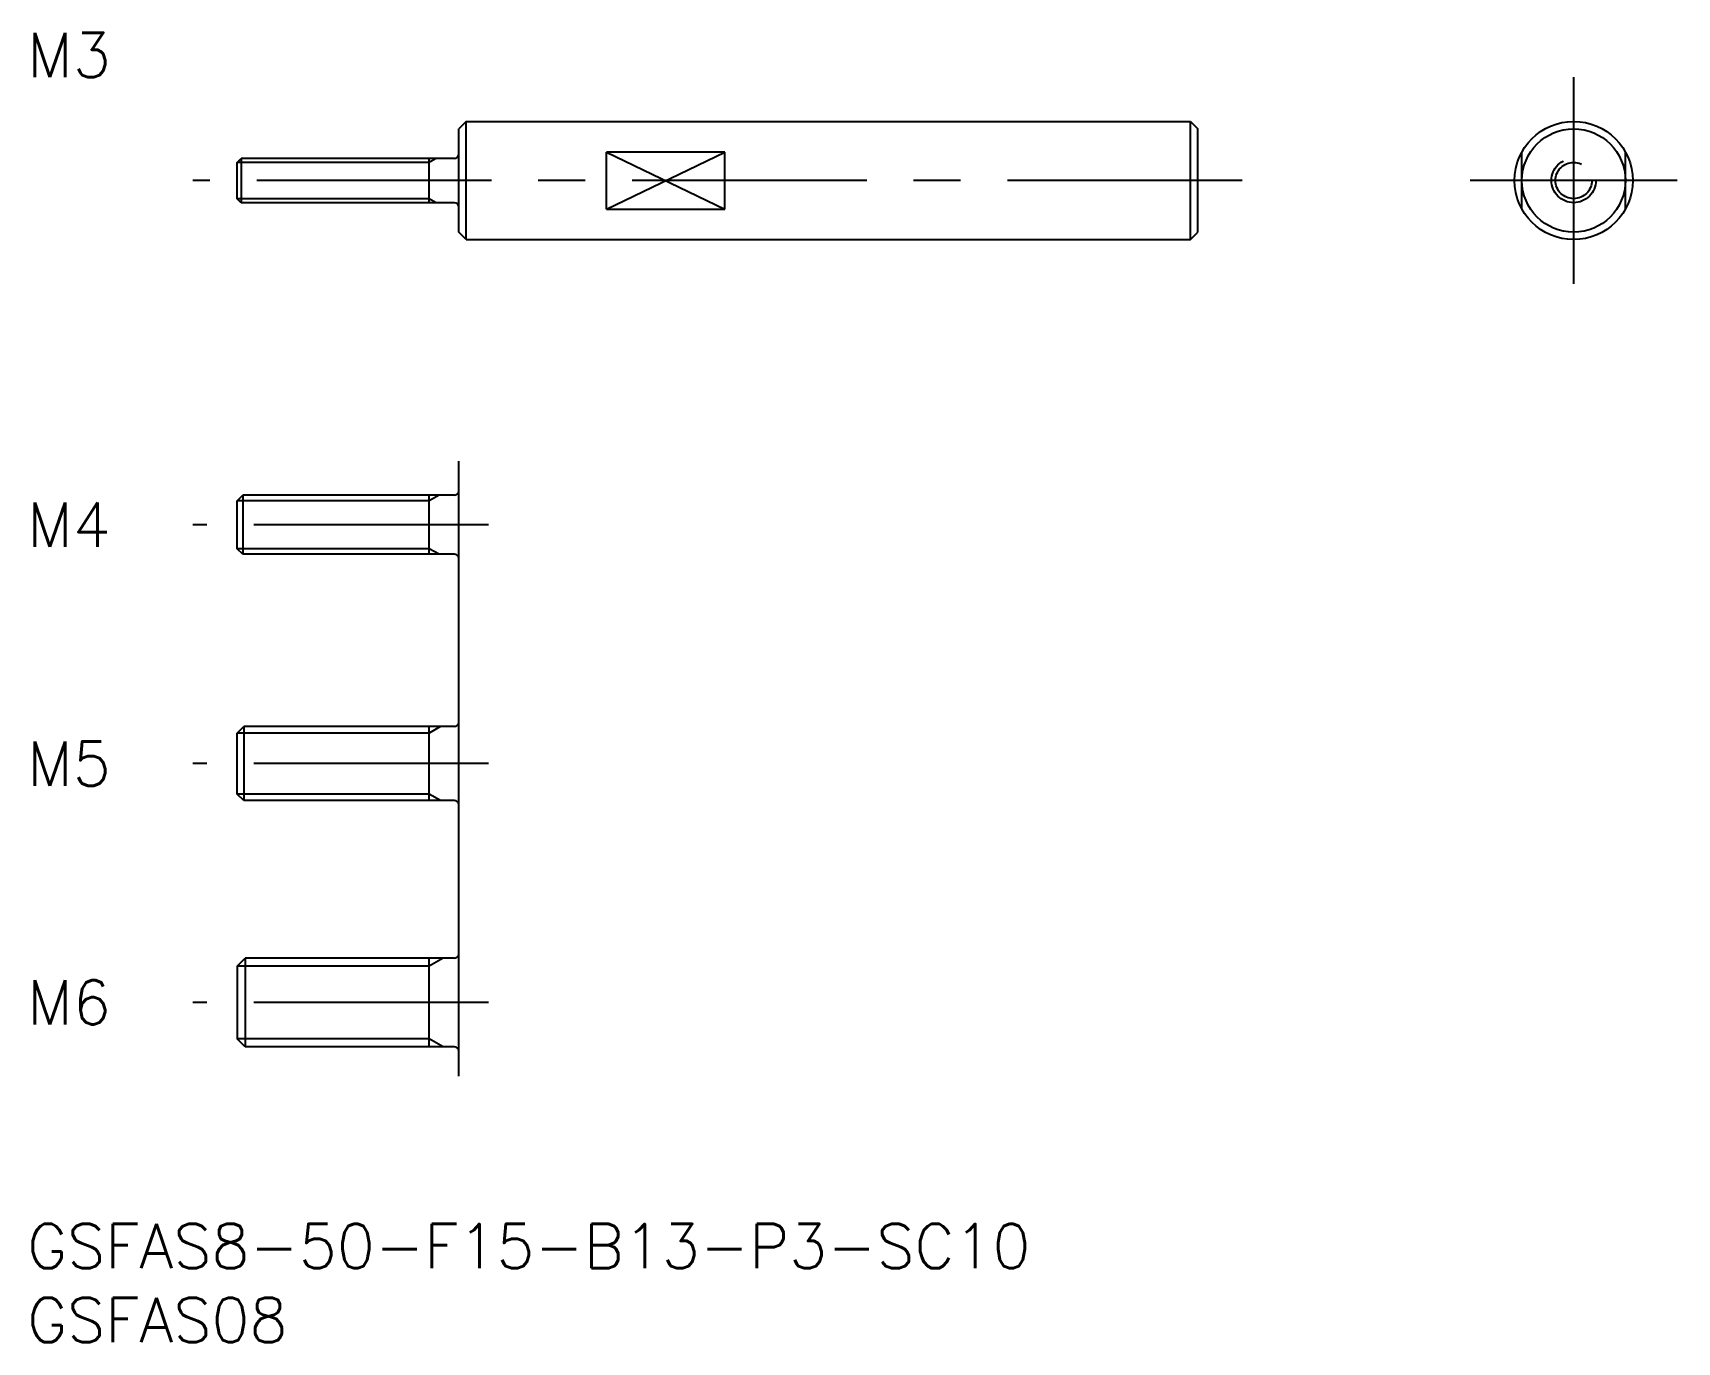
# Model space of a CAD drawing. Extents: x 0 to 112, y -8 to 81.
import ezdxf

# ---------------------------------------------------------------- set-up
doc = ezdxf.new("R2010")
doc.units = 0
doc.header["$LTSCALE"] = 0.5
doc.linetypes.add('CENTER', pattern=[50.8, 31.75, -6.35, 6.35, -6.35])
doc.linetypes.add('DASHED', pattern=[19.05, 12.7, -6.35])
for name, color, linetype in [('MSM_CENTER', 1, 'CENTER'), ('MSM_CONTINUOUS', 7, 'CONTINUOUS'), ('MSM_DASHED', 4, 'DASHED'), ('MSM_NARROW', 5, 'CONTINUOUS'), ('MSM_PART_NUMBER', 7, 'CONTINUOUS')]:
    doc.layers.add(name, color=color, linetype=linetype)
doc.styles.get("Standard").update_dxf_attribs({"font": 'txt.shx', "height": 1.5, "bigfont": 'bigfont.shx'})

# ---------------------------------------------------------------- blocks, each defined once
blk = doc.blocks.new('*U25')
at = {"layer": 'MSM_PART_NUMBER'}
blk.add_text('GSFAS8-50-F15-B13-P3-SC10', height=3, dxfattribs=at).set_placement((0, -3))
blk = doc.blocks.new('*U26')
at = {"layer": 'MSM_PART_NUMBER'}
blk.add_text('GSFAS08', height=3, dxfattribs=at).set_placement((0, -8))

msp = doc.modelspace()

# ---------------------------------------------------------------- linework, layer by layer
at = {"layer": 'MSM_CENTER'}
for p, q in [((104.65, 63.64), (104.65, 77.64)), ((82.21, 70.64), (11.21, 70.64)), ((111.65, 70.64), (97.65, 70.64)), ((31.21, 47.34), (11.21, 47.34)), ((31.21, 31.17), (11.21, 31.17)), ((31.21, 15), (11.21, 15))]:
    msp.add_line(p, q, dxfattribs=at)
at = {"layer": 'MSM_CONTINUOUS'}
for p, q in [((29.71, 74.64), (29.21, 74.14)), ((29.71, 66.64), (29.71, 74.64)), ((29.71, 74.64), (78.71, 74.64)), ((78.71, 66.64), (78.71, 74.64)), ((78.71, 74.64), (79.21, 74.14)), ((29.21, 67.14), (29.21, 74.14)), ((79.21, 67.14), (79.21, 74.14)), ((39.21, 68.7), (39.21, 72.57)), ((47.21, 72.57), (39.21, 72.57)), ((47.21, 68.7), (47.21, 72.57)), ((14.21, 71.86), (14.48, 72.14)), ((14.21, 69.41), (14.21, 71.86)), ((28.91, 72.14), (14.48, 72.14)), ((14.48, 72.14), (14.48, 69.14)), ((27.21, 69.14), (27.21, 72.14)), ((14.48, 69.14), (14.21, 69.41)), ((28.91, 69.14), (14.48, 69.14)), ((39.21, 68.7), (47.21, 68.7)), ((29.71, 66.64), (29.21, 67.14)), ((78.71, 66.64), (79.21, 67.14)), ((29.71, 66.64), (78.71, 66.64)), ((29.21, 10), (29.21, 51.64)), ((14.21, 48.96), (14.59, 49.34)), ((14.21, 45.71), (14.21, 48.96)), ((28.91, 49.34), (14.59, 49.34)), ((14.59, 49.34), (14.59, 45.34)), ((27.21, 45.34), (27.21, 49.34)), ((14.59, 45.34), (14.21, 45.71)), ((28.91, 45.34), (14.59, 45.34)), ((14.21, 33.23), (14.65, 33.67)), ((28.91, 33.67), (14.65, 33.67)), ((14.65, 33.67), (14.65, 28.67)), ((27.21, 28.67), (27.21, 33.67)), ((14.21, 29.1), (14.21, 33.23)), ((14.65, 28.67), (14.21, 29.1)), ((28.91, 28.67), (14.65, 28.67)), ((14.21, 17.46), (14.76, 18)), ((28.91, 18), (14.76, 18)), ((14.76, 18), (14.76, 12)), ((27.21, 12), (27.21, 18)), ((14.21, 17.46), (14.21, 12.54)), ((14.76, 12), (14.21, 12.54)), ((28.91, 12), (14.76, 12))]:
    msp.add_line(p, q, dxfattribs=at)
for radius in [4, 3.5]:
    msp.add_circle((104.65, 70.64), radius, dxfattribs=at)
for centre, start, end in [((28.91, 72.44), 270, 0), ((28.91, 68.84), 0, 90), ((28.91, 49.64), 270, 0), ((28.91, 45.04), 0, 90), ((28.91, 33.97), 270, 0), ((28.91, 28.37), 0, 90), ((28.91, 18.3), 270, 0), ((28.91, 11.7), 0, 90)]:
    msp.add_arc(centre, 0.3, start, end, dxfattribs=at)
at = {"layer": 'MSM_DASHED'}
for p, q in [((101.15, 68.7), (101.15, 72.57)), ((108.15, 68.7), (108.15, 72.57))]:
    msp.add_line(p, q, dxfattribs=at)
for radius in [1.5, 1.23]:
    msp.add_circle((104.65, 70.64), radius, dxfattribs=at)
at = {"layer": 'MSM_NARROW'}
for p, q in [((39.21, 72.57), (47.21, 68.7)), ((39.21, 68.7), (47.21, 72.57)), ((27.21, 71.86), (14.21, 71.86)), ((27.68, 72.14), (27.21, 71.86)), ((27.21, 69.41), (14.21, 69.41)), ((27.68, 69.14), (27.21, 69.41)), ((27.21, 48.96), (14.21, 48.96)), ((27.87, 49.34), (27.21, 48.96)), ((27.21, 45.71), (14.21, 45.71)), ((27.87, 45.34), (27.21, 45.71)), ((27.96, 33.67), (27.21, 33.23)), ((27.21, 33.23), (14.21, 33.23)), ((27.21, 29.1), (14.21, 29.1)), ((27.96, 28.67), (27.21, 29.1)), ((28.15, 18), (27.21, 17.46)), ((27.21, 17.46), (14.21, 17.46)), ((27.21, 12.54), (14.21, 12.54)), ((28.15, 12), (27.21, 12.54))]:
    msp.add_line(p, q, dxfattribs=at)

# ---------------------------------------------------------------- block references
at = {"layer": 'MSM_CONTINUOUS'}
for name in ['*U25', '*U26']:
    msp.add_blockref(name, (0, 0), dxfattribs=at)

# ---------------------------------------------------------------- texts
at = {"layer": 'MSM_PART_NUMBER'}
for s, p in [('M3', (0, 77.64)), ('M4', (0, 45.84)), ('M5', (0, 29.67)), ('M6', (0, 13.5))]:
    msp.add_text(s, height=3, dxfattribs=at).set_placement(p)

doc.saveas('drawing.dxf')
